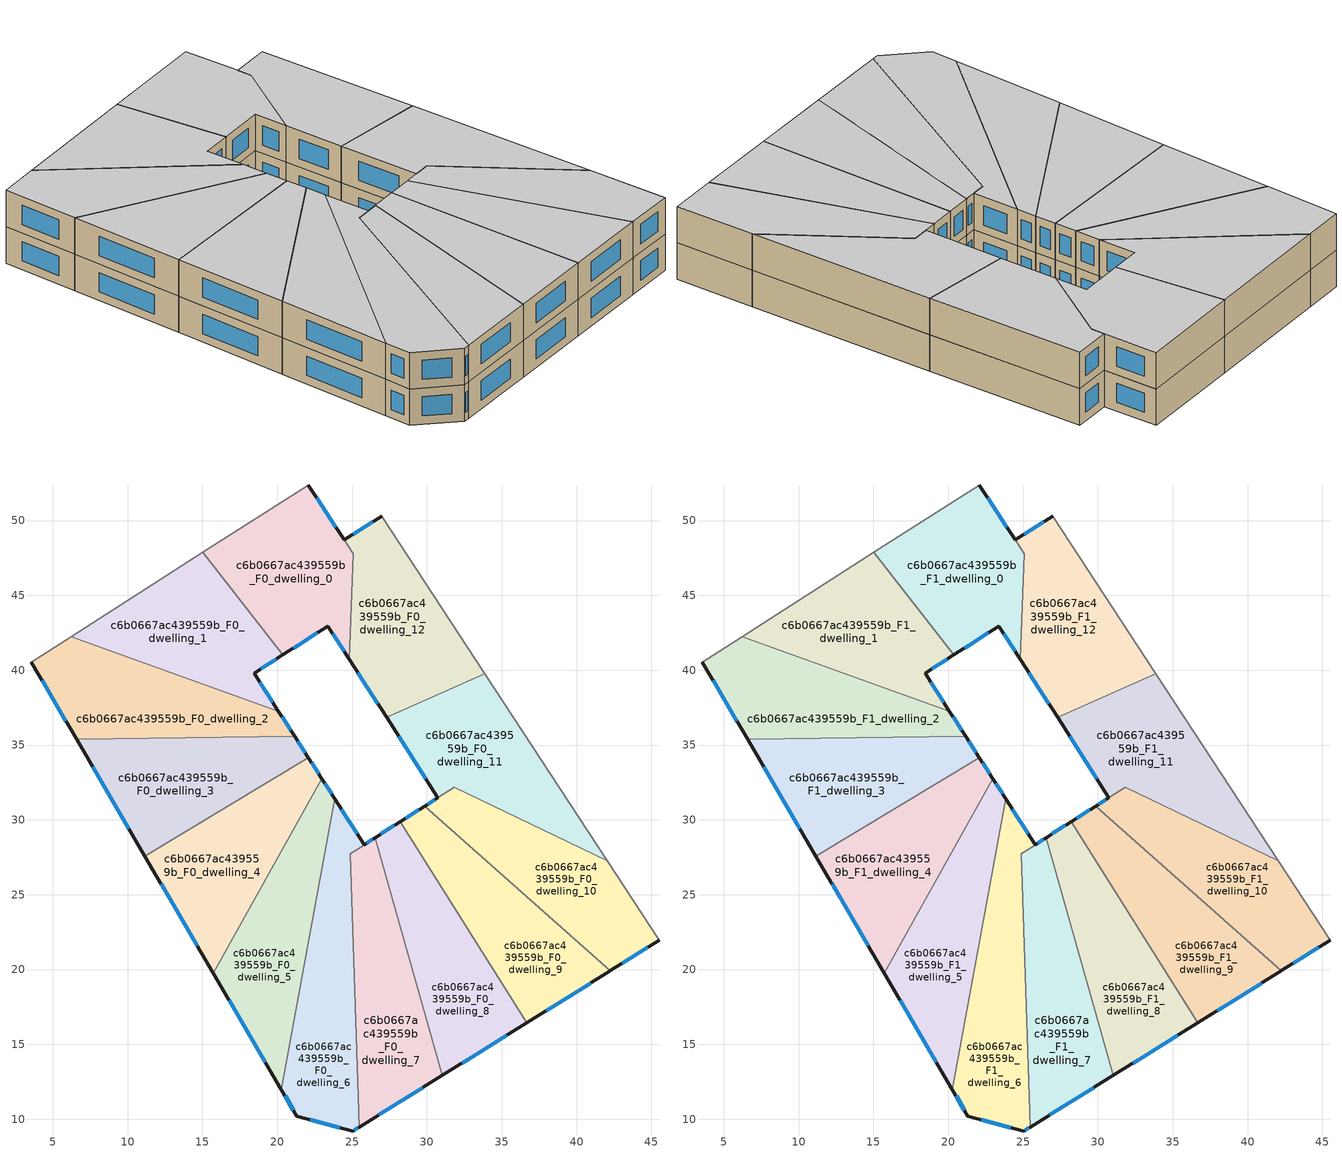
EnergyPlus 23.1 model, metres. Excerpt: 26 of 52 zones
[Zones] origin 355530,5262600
c6b0667ac439559b_F0_dwelling_0
 floor ground (EU_floor_Construction): 22.07,52.38 24.47,48.71 25.08,47.77 24.8,40.74 23.38,42.95 20.38,41.03 15.03,47.87 z0
 wall outside (EU_wall_Construction): 20.38,41.03 23.38,42.95 24.8,40.74 / 24.47,48.71 22.07,52.38 z0:3
 wall adiabatic (EU_wall_Construction): 22.07,52.38 15.03,47.87 z0:3
 wall to c6b0667ac439559b_F0_dwelling_1 (EU_wall_Construction): 15.03,47.87 20.38,41.03 z0:3
 wall to c6b0667ac439559b_F0_dwelling_12 (EU_wall_Construction): 25.08,47.78 24.47,48.7 / 24.8,40.74 25.08,47.77 z0:3
 window (EU_Window_Construction): 21.09,41.48 22.68,42.5 / 23.91,49.57 22.64,51.51 / 23.72,42.43 24.47,41.26 z0.7:2.3
c6b0667ac439559b_F0_dwelling_1
 floor ground (EU_floor_Construction): 15.03,47.87 20.38,41.03 18.45,39.8 20.08,37.27 6.24,42.25 z0
 wall outside (EU_wall_Construction): 20.08,37.27 18.45,39.8 20.38,41.03 z0:3
 wall adiabatic (EU_wall_Construction): 15.03,47.87 6.24,42.25 z0:3
 wall to c6b0667ac439559b_F0_dwelling_2 (EU_wall_Construction): 6.24,42.25 20.07,37.27 z0:3
 window (EU_Window_Construction): 18.91,40.09 19.93,40.74 / 19.69,37.87 18.83,39.21 z0.7:2.3
c6b0667ac439559b_F0_dwelling_10
 floor ground (EU_floor_Construction): 42.04,27.26 45.51,21.95 42.28,19.94 42.24,19.92 29.84,30.92 30.73,31.49 31.81,32.17 z0
 wall outside (EU_wall_Construction): 42.24,19.92 42.28,19.94 45.51,21.95 / 30.73,31.49 29.84,30.92 z0:3
 wall adiabatic (EU_wall_Construction): 45.51,21.95 42.04,27.26 z0:3
 wall to c6b0667ac439559b_F0_dwelling_9 (EU_wall_Construction): 29.84,30.92 42.24,19.92 z0:3
 wall to c6b0667ac439559b_F0_dwelling_11 (EU_wall_Construction): 31.81,32.17 30.73,31.49 / 42.04,27.26 31.82,32.17 z0:3
 window (EU_Window_Construction): 43.04,20.41 44.75,21.48 / 30.52,31.35 30.05,31.05 z0.7:2.3
c6b0667ac439559b_F0_dwelling_11
 floor ground (EU_floor_Construction): 33.87,39.75 42.04,27.26 31.81,32.18 30.73,31.49 27.3,36.84 z0
 wall outside (EU_wall_Construction): 27.3,36.84 30.73,31.49 z0:3
 wall adiabatic (EU_wall_Construction): 42.04,27.26 33.87,39.75 z0:3
 wall to c6b0667ac439559b_F0_dwelling_12 (EU_wall_Construction): 33.87,39.75 27.3,36.84 z0:3
 window (EU_Window_Construction): 28.11,35.59 29.93,32.75 z0.7:2.3
c6b0667ac439559b_F0_dwelling_12
 floor ground (EU_floor_Construction): 26.98,50.3 33.87,39.75 27.3,36.84 24.8,40.74 25.08,47.78 24.47,48.7 z0
 wall outside (EU_wall_Construction): 24.8,40.74 27.3,36.84 / 26.98,50.3 24.47,48.7 z0:3
 wall adiabatic (EU_wall_Construction): 33.87,39.75 26.98,50.3 z0:3
 window (EU_Window_Construction): 25.39,39.83 26.71,37.76 / 26.39,49.92 25.06,49.08 z0.7:2.3
c6b0667ac439559b_F0_dwelling_2
 floor ground (EU_floor_Construction): 20.08,37.27 21.15,35.59 6.59,35.38 3.57,40.54 6.24,42.25 z0
 wall outside (EU_wall_Construction): 21.15,35.59 20.08,37.27 / 3.57,40.54 6.59,35.38 z0:3
 wall adiabatic (EU_wall_Construction): 6.24,42.25 3.57,40.54 z0:3
 wall to c6b0667ac439559b_F0_dwelling_3 (EU_wall_Construction): 6.59,35.38 21.15,35.6 z0:3
 window (EU_Window_Construction): 20.9,35.99 20.33,36.88 / 4.28,39.33 5.88,36.6 z0.7:2.3
c6b0667ac439559b_F0_dwelling_3
 floor ground (EU_floor_Construction): 21.15,35.59 22.09,34.14 11.16,27.57 6.59,35.38 z0
 wall outside (EU_wall_Construction): 22.09,34.14 21.15,35.59 / 6.59,35.38 11.16,27.57 z0:3
 wall to c6b0667ac439559b_F0_dwelling_4 (EU_wall_Construction): 11.16,27.57 22.09,34.14 z0:3
 window (EU_Window_Construction): 21.87,34.48 21.37,35.25 / 7.66,33.55 10.09,29.4 z0.7:2.3
c6b0667ac439559b_F0_dwelling_4
 floor ground (EU_floor_Construction): 22.09,34.14 22.98,32.75 15.72,19.76 11.16,27.57 z0
 wall outside (EU_wall_Construction): 22.98,32.75 22.09,34.14 / 11.16,27.57 15.72,19.76 z0:3
 wall to c6b0667ac439559b_F0_dwelling_5 (EU_wall_Construction): 15.72,19.76 22.98,32.75 z0:3
 window (EU_Window_Construction): 22.77,33.08 22.29,33.81 / 12.23,25.73 14.65,21.6 z0.7:2.3
c6b0667ac439559b_F0_dwelling_5
 floor ground (EU_floor_Construction): 22.98,32.75 23.82,31.43 20.28,11.97 15.72,19.76 z0
 wall outside (EU_wall_Construction): 23.82,31.43 22.98,32.75 / 15.72,19.76 20.28,11.97 z0:3
 wall to c6b0667ac439559b_F0_dwelling_6 (EU_wall_Construction): 20.28,11.97 23.82,31.43 z0:3
 window (EU_Window_Construction): 23.62,31.74 23.18,32.44 / 16.79,17.93 19.21,13.8 z0.7:2.3
c6b0667ac439559b_F0_dwelling_6
 floor ground (EU_floor_Construction): 26.53,28.81 26.54,28.79 24.86,27.74 25.48,9.47 25.06,9.21 21.32,10.2 20.28,11.97 23.82,31.43 25.8,28.34 z0
 wall outside (EU_wall_Construction): 26.53,28.81 25.8,28.34 23.82,31.43 / 20.28,11.97 21.32,10.2 25.06,9.21 25.48,9.47 z0:3
 wall to c6b0667ac439559b_F0_dwelling_7 (EU_wall_Construction): 25.48,9.47 24.86,27.74 26.54,28.79 z0:3
 wall to c6b0667ac439559b_F0_dwelling_8 (EU_wall_Construction): 26.53,28.79 26.53,28.81 z0:3
 window (EU_Window_Construction): 25.34,29.07 24.29,30.7 / 26.36,28.7 25.97,28.45 / 25.16,9.27 25.38,9.41 / 22.2,9.96 24.18,9.44 / 20.52,11.56 21.07,10.61 z0.7:2.3
c6b0667ac439559b_F0_dwelling_7
 floor ground (EU_floor_Construction): 26.54,28.79 31.03,12.93 25.48,9.47 24.86,27.74 z0
 wall outside (EU_wall_Construction): 25.48,9.47 31.03,12.93 z0:3
 wall to c6b0667ac439559b_F0_dwelling_8 (EU_wall_Construction): 31.03,12.93 26.54,28.79 z0:3
 window (EU_Window_Construction): 26.78,10.29 29.72,12.12 z0.7:2.3
c6b0667ac439559b_F0_dwelling_8
 floor ground (EU_floor_Construction): 28.21,29.88 36.66,16.44 31.03,12.93 26.53,28.81 z0
 wall outside (EU_wall_Construction): 28.21,29.88 26.53,28.81 / 31.03,12.93 36.66,16.44 z0:3
 wall to c6b0667ac439559b_F0_dwelling_9 (EU_wall_Construction): 36.66,16.44 28.21,29.88 z0:3
 window (EU_Window_Construction): 27.82,29.63 26.93,29.06 / 32.35,13.75 35.34,15.61 z0.7:2.3
c6b0667ac439559b_F0_dwelling_9
 floor ground (EU_floor_Construction): 42.24,19.92 36.66,16.44 28.21,29.88 29.84,30.92 z0
 wall outside (EU_wall_Construction): 36.66,16.44 42.24,19.92 / 29.84,30.92 28.21,29.88 z0:3
 window (EU_Window_Construction): 37.97,17.25 40.93,19.1 / 29.46,30.68 28.6,30.12 z0.7:2.3
c6b0667ac439559b_F1_dwelling_0
 floor to c6b0667ac439559b_F0_dwelling_0 (EU_floor_Construction): 22.07,52.38 24.47,48.71 25.08,47.77 24.8,40.74 23.38,42.95 20.38,41.03 15.03,47.87 z3
 wall outside (EU_wall_Construction): 20.38,41.03 23.38,42.95 24.8,40.74 / 24.47,48.71 22.07,52.38 z3:6
 wall adiabatic (EU_wall_Construction): 22.07,52.38 15.03,47.87 z3:6
 wall to c6b0667ac439559b_F1_dwelling_1 (EU_wall_Construction): 15.03,47.87 20.38,41.03 z3:6
 wall to c6b0667ac439559b_F1_dwelling_12 (EU_wall_Construction): 25.08,47.78 24.47,48.7 / 24.8,40.74 25.08,47.77 z3:6
 window (EU_Window_Construction): 21.09,41.48 22.68,42.5 / 23.91,49.57 22.64,51.51 / 23.72,42.43 24.47,41.26 z3.7:5.3
 ceiling to c6b0667ac439559b_F2_dwelling_0 (EU_floor_Construction): 24.8,40.74 25.08,47.77 24.47,48.71 22.07,52.38 15.03,47.87 20.38,41.03 23.38,42.95 z6
c6b0667ac439559b_F1_dwelling_1
 floor to c6b0667ac439559b_F0_dwelling_1 (EU_floor_Construction): 15.03,47.87 20.38,41.03 18.45,39.8 20.07,37.27 6.24,42.25 z3
 wall outside (EU_wall_Construction): 20.08,37.27 18.45,39.8 20.38,41.03 z3:6
 wall adiabatic (EU_wall_Construction): 15.03,47.87 6.24,42.25 z3:6
 wall to c6b0667ac439559b_F1_dwelling_2 (EU_wall_Construction): 6.24,42.25 20.07,37.27 z3:6
 window (EU_Window_Construction): 18.91,40.09 19.93,40.74 / 19.69,37.87 18.83,39.21 z3.7:5.3
 ceiling to c6b0667ac439559b_F2_dwelling_1 (EU_floor_Construction): 20.07,37.27 18.45,39.8 20.38,41.03 15.03,47.87 6.24,42.25 z6
c6b0667ac439559b_F1_dwelling_10
 floor to c6b0667ac439559b_F0_dwelling_10 (EU_floor_Construction): 42.04,27.26 45.51,21.95 42.28,19.94 42.24,19.92 29.84,30.92 30.73,31.49 31.81,32.17 z3
 wall outside (EU_wall_Construction): 42.24,19.92 42.28,19.94 45.51,21.95 / 30.73,31.49 29.84,30.92 z3:6
 wall adiabatic (EU_wall_Construction): 45.51,21.95 42.04,27.26 z3:6
 wall to c6b0667ac439559b_F1_dwelling_9 (EU_wall_Construction): 29.84,30.92 42.24,19.92 z3:6
 wall to c6b0667ac439559b_F1_dwelling_11 (EU_wall_Construction): 31.81,32.17 30.73,31.49 / 42.04,27.26 31.82,32.17 z3:6
 window (EU_Window_Construction): 43.04,20.41 44.75,21.48 / 30.52,31.35 30.05,31.05 z3.7:5.3
 ceiling to c6b0667ac439559b_F2_dwelling_10 (EU_floor_Construction): 45.51,21.95 42.04,27.26 31.81,32.17 30.73,31.49 29.84,30.92 42.24,19.92 42.28,19.94 z6
c6b0667ac439559b_F1_dwelling_11
 floor to c6b0667ac439559b_F0_dwelling_11 (EU_floor_Construction): 33.87,39.75 42.04,27.26 31.81,32.17 30.73,31.49 27.3,36.84 z3
 wall outside (EU_wall_Construction): 27.3,36.84 30.73,31.49 z3:6
 wall adiabatic (EU_wall_Construction): 42.04,27.26 33.87,39.75 z3:6
 wall to c6b0667ac439559b_F1_dwelling_12 (EU_wall_Construction): 33.87,39.75 27.3,36.84 z3:6
 window (EU_Window_Construction): 28.11,35.59 29.93,32.75 z3.7:5.3
 ceiling to c6b0667ac439559b_F2_dwelling_11 (EU_floor_Construction): 42.04,27.26 33.87,39.75 27.3,36.84 30.73,31.49 31.81,32.17 z6
c6b0667ac439559b_F1_dwelling_12
 floor to c6b0667ac439559b_F0_dwelling_12 (EU_floor_Construction): 26.98,50.3 33.87,39.75 27.3,36.84 24.8,40.74 25.08,47.77 24.47,48.7 z3
 wall outside (EU_wall_Construction): 24.8,40.74 27.3,36.84 / 26.98,50.3 24.47,48.7 z3:6
 wall adiabatic (EU_wall_Construction): 33.87,39.75 26.98,50.3 z3:6
 window (EU_Window_Construction): 25.39,39.83 26.71,37.76 / 26.39,49.92 25.06,49.08 z3.7:5.3
 ceiling to c6b0667ac439559b_F2_dwelling_12 (EU_floor_Construction): 33.87,39.75 26.98,50.3 24.47,48.7 25.08,47.77 24.8,40.74 27.3,36.84 z6
c6b0667ac439559b_F1_dwelling_2
 floor to c6b0667ac439559b_F0_dwelling_2 (EU_floor_Construction): 20.07,37.27 21.15,35.59 6.59,35.38 3.57,40.54 6.24,42.25 z3
 wall outside (EU_wall_Construction): 21.15,35.59 20.08,37.27 / 3.57,40.54 6.59,35.38 z3:6
 wall adiabatic (EU_wall_Construction): 6.24,42.25 3.57,40.54 z3:6
 wall to c6b0667ac439559b_F1_dwelling_3 (EU_wall_Construction): 6.59,35.38 21.15,35.6 z3:6
 window (EU_Window_Construction): 20.9,35.99 20.33,36.88 / 4.28,39.33 5.88,36.6 z3.7:5.3
 ceiling to c6b0667ac439559b_F2_dwelling_2 (EU_floor_Construction): 21.15,35.59 20.07,37.27 6.24,42.25 3.57,40.54 6.59,35.38 z6
c6b0667ac439559b_F1_dwelling_3
 floor to c6b0667ac439559b_F0_dwelling_3 (EU_floor_Construction): 21.15,35.59 22.09,34.14 11.16,27.57 6.59,35.38 z3
 wall outside (EU_wall_Construction): 22.09,34.14 21.15,35.59 / 6.59,35.38 11.16,27.57 z3:6
 wall to c6b0667ac439559b_F1_dwelling_4 (EU_wall_Construction): 11.16,27.57 22.09,34.14 z3:6
 window (EU_Window_Construction): 21.87,34.48 21.37,35.25 / 7.66,33.55 10.09,29.4 z3.7:5.3
 ceiling to c6b0667ac439559b_F2_dwelling_3 (EU_floor_Construction): 22.09,34.14 21.15,35.59 6.59,35.38 11.16,27.57 z6
c6b0667ac439559b_F1_dwelling_4
 floor to c6b0667ac439559b_F0_dwelling_4 (EU_floor_Construction): 22.09,34.14 22.98,32.75 15.72,19.76 11.16,27.57 z3
 wall outside (EU_wall_Construction): 22.98,32.75 22.09,34.14 / 11.16,27.57 15.72,19.76 z3:6
 wall to c6b0667ac439559b_F1_dwelling_5 (EU_wall_Construction): 15.72,19.76 22.98,32.75 z3:6
 window (EU_Window_Construction): 22.77,33.08 22.29,33.81 / 12.23,25.73 14.65,21.6 z3.7:5.3
 ceiling to c6b0667ac439559b_F2_dwelling_4 (EU_floor_Construction): 15.72,19.76 22.98,32.75 22.09,34.14 11.16,27.57 z6
c6b0667ac439559b_F1_dwelling_5
 floor to c6b0667ac439559b_F0_dwelling_5 (EU_floor_Construction): 22.98,32.75 23.82,31.43 20.28,11.97 15.72,19.76 z3
 wall outside (EU_wall_Construction): 23.82,31.43 22.98,32.75 / 15.72,19.76 20.28,11.97 z3:6
 wall to c6b0667ac439559b_F1_dwelling_6 (EU_wall_Construction): 20.28,11.97 23.82,31.43 z3:6
 window (EU_Window_Construction): 23.62,31.74 23.18,32.44 / 16.79,17.93 19.21,13.8 z3.7:5.3
 ceiling to c6b0667ac439559b_F2_dwelling_5 (EU_floor_Construction): 20.28,11.97 23.82,31.43 22.98,32.75 15.72,19.76 z6
c6b0667ac439559b_F1_dwelling_6
 floor to c6b0667ac439559b_F0_dwelling_6 (EU_floor_Construction): 26.53,28.81 26.54,28.79 24.86,27.74 25.48,9.47 25.06,9.21 21.32,10.2 20.28,11.97 23.82,31.43 25.8,28.34 z3
 wall outside (EU_wall_Construction): 26.53,28.81 25.8,28.34 23.82,31.43 / 20.28,11.97 21.32,10.2 25.06,9.21 25.48,9.47 z3:6
 wall to c6b0667ac439559b_F1_dwelling_7 (EU_wall_Construction): 25.48,9.47 24.86,27.74 26.54,28.79 z3:6
 wall to c6b0667ac439559b_F1_dwelling_8 (EU_wall_Construction): 26.53,28.79 26.53,28.81 z3:6
 window (EU_Window_Construction): 25.34,29.07 24.29,30.7 / 26.36,28.7 25.97,28.45 / 25.16,9.27 25.38,9.41 / 22.2,9.96 24.18,9.44 / 20.52,11.56 21.07,10.61 z3.7:5.3
 ceiling to c6b0667ac439559b_F2_dwelling_6 (EU_floor_Construction): 25.48,9.47 24.86,27.74 26.54,28.79 26.53,28.81 25.8,28.34 23.82,31.43 20.28,11.97 21.32,10.2 25.06,9.21 z6
c6b0667ac439559b_F1_dwelling_7
 floor to c6b0667ac439559b_F0_dwelling_7 (EU_floor_Construction): 26.54,28.79 31.03,12.93 25.48,9.47 24.86,27.74 z3
 wall outside (EU_wall_Construction): 25.48,9.47 31.03,12.93 z3:6
 wall to c6b0667ac439559b_F1_dwelling_8 (EU_wall_Construction): 31.03,12.93 26.54,28.79 z3:6
 window (EU_Window_Construction): 26.78,10.29 29.72,12.12 z3.7:5.3
 ceiling to c6b0667ac439559b_F2_dwelling_7 (EU_floor_Construction): 31.03,12.93 26.54,28.79 24.86,27.74 25.48,9.47 z6
c6b0667ac439559b_F1_dwelling_8
 floor to c6b0667ac439559b_F0_dwelling_8 (EU_floor_Construction): 28.21,29.88 36.66,16.44 31.03,12.93 26.53,28.79 26.53,28.81 z3
 wall outside (EU_wall_Construction): 28.21,29.88 26.53,28.81 / 31.03,12.93 36.66,16.44 z3:6
 wall to c6b0667ac439559b_F1_dwelling_9 (EU_wall_Construction): 36.66,16.44 28.21,29.88 z3:6
 window (EU_Window_Construction): 27.82,29.63 26.93,29.06 / 32.35,13.75 35.34,15.61 z3.7:5.3
 ceiling to c6b0667ac439559b_F2_dwelling_8 (EU_floor_Construction): 36.66,16.44 28.21,29.88 26.53,28.81 26.53,28.79 31.03,12.93 z6
c6b0667ac439559b_F1_dwelling_9
 floor to c6b0667ac439559b_F0_dwelling_9 (EU_floor_Construction): 42.24,19.92 36.66,16.44 28.21,29.88 29.84,30.92 z3
 wall outside (EU_wall_Construction): 36.66,16.44 42.24,19.92 / 29.84,30.92 28.21,29.88 z3:6
 window (EU_Window_Construction): 37.97,17.25 40.93,19.1 / 29.46,30.68 28.6,30.12 z3.7:5.3
 ceiling to c6b0667ac439559b_F2_dwelling_9 (EU_floor_Construction): 42.24,19.92 29.84,30.92 28.21,29.88 36.66,16.44 z6
[Building]
EU S2 Campaign: North Axis=0; Terrain=City; Solar Distribution=FullExterior
[Site:Location]
Budapest.Ferenc.Liszt.Intl.AP: Latitude=47.437; Longitude=19.256; Time Zone=1; Elevation=185
[SizingPeriod:WeatherFileDays]
AnnualSizingPeriod: Begin Month=1; Begin Day of Month=1; End Month=12; End Day of Month=31; Day of Week for Start Day=Monday; Use Weather File Daylight Saving Period=No; Use Weather File Rain and Snow Indicators=No
[MATERIAL]
EU_InternalMass_Material: Roughness=MediumRough; Thickness=0.1; Conductivity=1; Density=1800; Specific Heat=900; Thermal Absorptance=0.9; Solar Absorptance=0.7; Visible Absorptance=0.7
[MATERIAL:NOMASS] Roughness=MediumRough; Thermal Absorptance=0.9; Solar Absorptance=0.7; Visible Absorptance=0.7
Name | Thermal Resistance
EU_wall_NoMass | 0.832559
EU_floor_NoMass | 0.872794
[WINDOWMATERIAL:SIMPLEGLAZINGSYSTEM]
EU_Window_SimpleGlazing: UFactor=2.79869; Solar Heat Gain Coefficient=0.75; Visible Transmittance=0.75
[CONSTRUCTION]
EU_wall_Construction: EU_wall_NoMass
EU_floor_Construction: EU_floor_NoMass
EU_Window_Construction: EU_Window_SimpleGlazing
EU_InternalMass_Construction: EU_InternalMass_Material
[ZONE] Type=1; Multiplier=1; Ceiling Height=autocalculate; Floor Area=autocalculate; Part of Total Floor Area=Yes
Name | Volume
c6b0667ac439559b_F0_dwelling_0; c6b0667ac439559b_F1_dwelling_0 | 203.975
c6b0667ac439559b_F0_dwelling_1; c6b0667ac439559b_F1_dwelling_1 | 205.267
c6b0667ac439559b_F0_dwelling_10; c6b0667ac439559b_F1_dwelling_10 | 203.764
c6b0667ac439559b_F0_dwelling_11; c6b0667ac439559b_F1_dwelling_11 | 209.257
c6b0667ac439559b_F0_dwelling_12; c6b0667ac439559b_F1_dwelling_12 | 206.6
c6b0667ac439559b_F0_dwelling_2 | 205.285
c6b0667ac439559b_F1_dwelling_2 | 205.286
c6b0667ac439559b_F0_dwelling_3; c6b0667ac439559b_F1_dwelling_3 | 205.279
c6b0667ac439559b_F0_dwelling_4; c6b0667ac439559b_F1_dwelling_4 | 205.27
c6b0667ac439559b_F0_dwelling_5; c6b0667ac439559b_F1_dwelling_5 | 205.251
c6b0667ac439559b_F0_dwelling_6; c6b0667ac439559b_F1_dwelling_6 | 208.481
c6b0667ac439559b_F0_dwelling_7; c6b0667ac439559b_F1_dwelling_7 | 202.046
c6b0667ac439559b_F0_dwelling_8; c6b0667ac439559b_F1_dwelling_8 | 205.288
c6b0667ac439559b_F0_dwelling_9; c6b0667ac439559b_F1_dwelling_9 | 202.768
[INTERNALMASS] Construction=EU_InternalMass_Construction
Name | Zone or ZoneList | Surface Area
c6b0667ac439559b_F0_dwelling_0_EU_InternalMass | c6b0667ac439559b_F0_dwelling_0 | 67.9944
c6b0667ac439559b_F0_dwelling_1_EU_InternalMass | c6b0667ac439559b_F0_dwelling_1 | 68.4224
c6b0667ac439559b_F0_dwelling_2_EU_InternalMass | c6b0667ac439559b_F0_dwelling_2 | 68.4285
c6b0667ac439559b_F0_dwelling_3_EU_InternalMass | c6b0667ac439559b_F0_dwelling_3 | 68.4263
c6b0667ac439559b_F0_dwelling_4_EU_InternalMass | c6b0667ac439559b_F0_dwelling_4 | 68.4234
c6b0667ac439559b_F0_dwelling_5_EU_InternalMass | c6b0667ac439559b_F0_dwelling_5 | 68.4172
c6b0667ac439559b_F0_dwelling_6_EU_InternalMass | c6b0667ac439559b_F0_dwelling_6 | 69.4964
c6b0667ac439559b_F0_dwelling_7_EU_InternalMass | c6b0667ac439559b_F0_dwelling_7 | 67.348
c6b0667ac439559b_F0_dwelling_8_EU_InternalMass | c6b0667ac439559b_F0_dwelling_8 | 68.4293
c6b0667ac439559b_F0_dwelling_9_EU_InternalMass | c6b0667ac439559b_F0_dwelling_9 | 67.5914
c6b0667ac439559b_F0_dwelling_10_EU_InternalMass | c6b0667ac439559b_F0_dwelling_10 | 67.9271
c6b0667ac439559b_F0_dwelling_11_EU_InternalMass | c6b0667ac439559b_F0_dwelling_11 | 69.7523
c6b0667ac439559b_F0_dwelling_12_EU_InternalMass | c6b0667ac439559b_F0_dwelling_12 | 68.8659
c6b0667ac439559b_F1_dwelling_0_EU_InternalMass | c6b0667ac439559b_F1_dwelling_0 | 67.9944
c6b0667ac439559b_F1_dwelling_1_EU_InternalMass | c6b0667ac439559b_F1_dwelling_1 | 68.4224
c6b0667ac439559b_F1_dwelling_2_EU_InternalMass | c6b0667ac439559b_F1_dwelling_2 | 68.4285
c6b0667ac439559b_F1_dwelling_3_EU_InternalMass | c6b0667ac439559b_F1_dwelling_3 | 68.4263
c6b0667ac439559b_F1_dwelling_4_EU_InternalMass | c6b0667ac439559b_F1_dwelling_4 | 68.4234
c6b0667ac439559b_F1_dwelling_5_EU_InternalMass | c6b0667ac439559b_F1_dwelling_5 | 68.4172
c6b0667ac439559b_F1_dwelling_6_EU_InternalMass | c6b0667ac439559b_F1_dwelling_6 | 69.4964
c6b0667ac439559b_F1_dwelling_7_EU_InternalMass | c6b0667ac439559b_F1_dwelling_7 | 67.348
c6b0667ac439559b_F1_dwelling_8_EU_InternalMass | c6b0667ac439559b_F1_dwelling_8 | 68.4293
c6b0667ac439559b_F1_dwelling_9_EU_InternalMass | c6b0667ac439559b_F1_dwelling_9 | 67.5914
c6b0667ac439559b_F1_dwelling_10_EU_InternalMass | c6b0667ac439559b_F1_dwelling_10 | 67.9271
c6b0667ac439559b_F1_dwelling_11_EU_InternalMass | c6b0667ac439559b_F1_dwelling_11 | 69.7523
c6b0667ac439559b_F1_dwelling_12_EU_InternalMass | c6b0667ac439559b_F1_dwelling_12 | 68.8659
[OTHEREQUIPMENT] Fuel Type=Electricity; Design Level Calculation Method=Watts/Area; Power per Zone Floor Area=1; Fraction Latent=0; Fraction Radiant=0; Fraction Lost=0; Carbon Dioxide Generation Rate=0; EndUse Subcategory=EU_Step8_InternalGains
Name | Zone or ZoneList or Space or SpaceList | Schedule
EU_Step8_InternalGain_c6b0667ac439559b_F0_dwelling_0_f000 | c6b0667ac439559b_F0_dwelling_0 | EU_Step8_GainSchedule_c6b0667ac439559b_F0_dwelling_0_f000
EU_Step8_InternalGain_c6b0667ac439559b_F0_dwelling_1_f000 | c6b0667ac439559b_F0_dwelling_1 | EU_Step8_GainSchedule_c6b0667ac439559b_F0_dwelling_1_f000
EU_Step8_InternalGain_c6b0667ac439559b_F0_dwelling_2_f000 | c6b0667ac439559b_F0_dwelling_2 | EU_Step8_GainSchedule_c6b0667ac439559b_F0_dwelling_2_f000
EU_Step8_InternalGain_c6b0667ac439559b_F0_dwelling_3_f000 | c6b0667ac439559b_F0_dwelling_3 | EU_Step8_GainSchedule_c6b0667ac439559b_F0_dwelling_3_f000
EU_Step8_InternalGain_c6b0667ac439559b_F0_dwelling_4_f000 | c6b0667ac439559b_F0_dwelling_4 | EU_Step8_GainSchedule_c6b0667ac439559b_F0_dwelling_4_f000
EU_Step8_InternalGain_c6b0667ac439559b_F0_dwelling_5_f000 | c6b0667ac439559b_F0_dwelling_5 | EU_Step8_GainSchedule_c6b0667ac439559b_F0_dwelling_5_f000
EU_Step8_InternalGain_c6b0667ac439559b_F0_dwelling_6_f000 | c6b0667ac439559b_F0_dwelling_6 | EU_Step8_GainSchedule_c6b0667ac439559b_F0_dwelling_6_f000
EU_Step8_InternalGain_c6b0667ac439559b_F0_dwelling_7_f000 | c6b0667ac439559b_F0_dwelling_7 | EU_Step8_GainSchedule_c6b0667ac439559b_F0_dwelling_7_f000
EU_Step8_InternalGain_c6b0667ac439559b_F0_dwelling_8_f000 | c6b0667ac439559b_F0_dwelling_8 | EU_Step8_GainSchedule_c6b0667ac439559b_F0_dwelling_8_f000
EU_Step8_InternalGain_c6b0667ac439559b_F0_dwelling_9_f000 | c6b0667ac439559b_F0_dwelling_9 | EU_Step8_GainSchedule_c6b0667ac439559b_F0_dwelling_9_f000
EU_Step8_InternalGain_c6b0667ac439559b_F0_dwelling_10_f000 | c6b0667ac439559b_F0_dwelling_10 | EU_Step8_GainSchedule_c6b0667ac439559b_F0_dwelling_10_f000
EU_Step8_InternalGain_c6b0667ac439559b_F0_dwelling_11_f000 | c6b0667ac439559b_F0_dwelling_11 | EU_Step8_GainSchedule_c6b0667ac439559b_F0_dwelling_11_f000
EU_Step8_InternalGain_c6b0667ac439559b_F0_dwelling_12_f000 | c6b0667ac439559b_F0_dwelling_12 | EU_Step8_GainSchedule_c6b0667ac439559b_F0_dwelling_12_f000
EU_Step8_InternalGain_c6b0667ac439559b_F1_dwelling_0_f000 | c6b0667ac439559b_F1_dwelling_0 | EU_Step8_GainSchedule_c6b0667ac439559b_F1_dwelling_0_f000
EU_Step8_InternalGain_c6b0667ac439559b_F1_dwelling_1_f000 | c6b0667ac439559b_F1_dwelling_1 | EU_Step8_GainSchedule_c6b0667ac439559b_F1_dwelling_1_f000
EU_Step8_InternalGain_c6b0667ac439559b_F1_dwelling_2_f000 | c6b0667ac439559b_F1_dwelling_2 | EU_Step8_GainSchedule_c6b0667ac439559b_F1_dwelling_2_f000
EU_Step8_InternalGain_c6b0667ac439559b_F1_dwelling_3_f000 | c6b0667ac439559b_F1_dwelling_3 | EU_Step8_GainSchedule_c6b0667ac439559b_F1_dwelling_3_f000
EU_Step8_InternalGain_c6b0667ac439559b_F1_dwelling_4_f000 | c6b0667ac439559b_F1_dwelling_4 | EU_Step8_GainSchedule_c6b0667ac439559b_F1_dwelling_4_f000
EU_Step8_InternalGain_c6b0667ac439559b_F1_dwelling_5_f000 | c6b0667ac439559b_F1_dwelling_5 | EU_Step8_GainSchedule_c6b0667ac439559b_F1_dwelling_5_f000
EU_Step8_InternalGain_c6b0667ac439559b_F1_dwelling_6_f000 | c6b0667ac439559b_F1_dwelling_6 | EU_Step8_GainSchedule_c6b0667ac439559b_F1_dwelling_6_f000
EU_Step8_InternalGain_c6b0667ac439559b_F1_dwelling_7_f000 | c6b0667ac439559b_F1_dwelling_7 | EU_Step8_GainSchedule_c6b0667ac439559b_F1_dwelling_7_f000
EU_Step8_InternalGain_c6b0667ac439559b_F1_dwelling_8_f000 | c6b0667ac439559b_F1_dwelling_8 | EU_Step8_GainSchedule_c6b0667ac439559b_F1_dwelling_8_f000
EU_Step8_InternalGain_c6b0667ac439559b_F1_dwelling_9_f000 | c6b0667ac439559b_F1_dwelling_9 | EU_Step8_GainSchedule_c6b0667ac439559b_F1_dwelling_9_f000
EU_Step8_InternalGain_c6b0667ac439559b_F1_dwelling_10_f000 | c6b0667ac439559b_F1_dwelling_10 | EU_Step8_GainSchedule_c6b0667ac439559b_F1_dwelling_10_f000
EU_Step8_InternalGain_c6b0667ac439559b_F1_dwelling_11_f000 | c6b0667ac439559b_F1_dwelling_11 | EU_Step8_GainSchedule_c6b0667ac439559b_F1_dwelling_11_f000
EU_Step8_InternalGain_c6b0667ac439559b_F1_dwelling_12_f000 | c6b0667ac439559b_F1_dwelling_12 | EU_Step8_GainSchedule_c6b0667ac439559b_F1_dwelling_12_f000
[ZONEVENTILATION:DESIGNFLOWRATE] Schedule=EU_AlwaysOn; Design Flow Rate Calculation Method=AirChanges/Hour; Air Changes per Hour=0.475469; Ventilation Type=Natural; Fan Pressure Rise=0; Fan Total Efficiency=1; Constant Term Coefficient=1; Temperature Term Coefficient=0; Velocity Term Coefficient=0; Velocity Squared Term Coefficient=0; Minimum Indoor Temperature=-100; Maximum Indoor Temperature=100; Delta Temperature=-100; Minimum Outdoor Temperature=-100; Maximum Outdoor Temperature=100; Maximum Wind Speed=40
Name | Zone or ZoneList or Space or SpaceList
EU_ConstantAir_c6b0667ac439559b_F0_dwelling_0 | c6b0667ac439559b_F0_dwelling_0
EU_ConstantAir_c6b0667ac439559b_F0_dwelling_1 | c6b0667ac439559b_F0_dwelling_1
EU_ConstantAir_c6b0667ac439559b_F0_dwelling_2 | c6b0667ac439559b_F0_dwelling_2
EU_ConstantAir_c6b0667ac439559b_F0_dwelling_3 | c6b0667ac439559b_F0_dwelling_3
EU_ConstantAir_c6b0667ac439559b_F0_dwelling_4 | c6b0667ac439559b_F0_dwelling_4
EU_ConstantAir_c6b0667ac439559b_F0_dwelling_5 | c6b0667ac439559b_F0_dwelling_5
EU_ConstantAir_c6b0667ac439559b_F0_dwelling_6 | c6b0667ac439559b_F0_dwelling_6
EU_ConstantAir_c6b0667ac439559b_F0_dwelling_7 | c6b0667ac439559b_F0_dwelling_7
EU_ConstantAir_c6b0667ac439559b_F0_dwelling_8 | c6b0667ac439559b_F0_dwelling_8
EU_ConstantAir_c6b0667ac439559b_F0_dwelling_9 | c6b0667ac439559b_F0_dwelling_9
EU_ConstantAir_c6b0667ac439559b_F0_dwelling_10 | c6b0667ac439559b_F0_dwelling_10
EU_ConstantAir_c6b0667ac439559b_F0_dwelling_11 | c6b0667ac439559b_F0_dwelling_11
EU_ConstantAir_c6b0667ac439559b_F0_dwelling_12 | c6b0667ac439559b_F0_dwelling_12
EU_ConstantAir_c6b0667ac439559b_F1_dwelling_0 | c6b0667ac439559b_F1_dwelling_0
EU_ConstantAir_c6b0667ac439559b_F1_dwelling_1 | c6b0667ac439559b_F1_dwelling_1
EU_ConstantAir_c6b0667ac439559b_F1_dwelling_2 | c6b0667ac439559b_F1_dwelling_2
EU_ConstantAir_c6b0667ac439559b_F1_dwelling_3 | c6b0667ac439559b_F1_dwelling_3
EU_ConstantAir_c6b0667ac439559b_F1_dwelling_4 | c6b0667ac439559b_F1_dwelling_4
EU_ConstantAir_c6b0667ac439559b_F1_dwelling_5 | c6b0667ac439559b_F1_dwelling_5
EU_ConstantAir_c6b0667ac439559b_F1_dwelling_6 | c6b0667ac439559b_F1_dwelling_6
EU_ConstantAir_c6b0667ac439559b_F1_dwelling_7 | c6b0667ac439559b_F1_dwelling_7
EU_ConstantAir_c6b0667ac439559b_F1_dwelling_8 | c6b0667ac439559b_F1_dwelling_8
EU_ConstantAir_c6b0667ac439559b_F1_dwelling_9 | c6b0667ac439559b_F1_dwelling_9
EU_ConstantAir_c6b0667ac439559b_F1_dwelling_10 | c6b0667ac439559b_F1_dwelling_10
EU_ConstantAir_c6b0667ac439559b_F1_dwelling_11 | c6b0667ac439559b_F1_dwelling_11
EU_ConstantAir_c6b0667ac439559b_F1_dwelling_12 | c6b0667ac439559b_F1_dwelling_12
[HVACTEMPLATE:THERMOSTAT] Constant Heating Setpoint=20; Constant Cooling Setpoint=50
EU_HeatOnly_c6b0667ac439559b_F0_dwelling_0; EU_HeatOnly_c6b0667ac439559b_F0_dwelling_1; EU_HeatOnly_c6b0667ac439559b_F0_dwelling_2; EU_HeatOnly_c6b0667ac439559b_F0_dwelling_3; EU_HeatOnly_c6b0667ac439559b_F0_dwelling_4; EU_HeatOnly_c6b0667ac439559b_F0_dwelling_5; EU_HeatOnly_c6b0667ac439559b_F0_dwelling_6; EU_HeatOnly_c6b0667ac439559b_F0_dwelling_7; EU_HeatOnly_c6b0667ac439559b_F0_dwelling_8; EU_HeatOnly_c6b0667ac439559b_F0_dwelling_9; EU_HeatOnly_c6b0667ac439559b_F0_dwelling_10; EU_HeatOnly_c6b0667ac439559b_F0_dwelling_11; EU_HeatOnly_c6b0667ac439559b_F0_dwelling_12; EU_HeatOnly_c6b0667ac439559b_F1_dwelling_0; EU_HeatOnly_c6b0667ac439559b_F1_dwelling_1; EU_HeatOnly_c6b0667ac439559b_F1_dwelling_2; EU_HeatOnly_c6b0667ac439559b_F1_dwelling_3; EU_HeatOnly_c6b0667ac439559b_F1_dwelling_4; EU_HeatOnly_c6b0667ac439559b_F1_dwelling_5; EU_HeatOnly_c6b0667ac439559b_F1_dwelling_6; EU_HeatOnly_c6b0667ac439559b_F1_dwelling_7; EU_HeatOnly_c6b0667ac439559b_F1_dwelling_8; EU_HeatOnly_c6b0667ac439559b_F1_dwelling_9; EU_HeatOnly_c6b0667ac439559b_F1_dwelling_10; EU_HeatOnly_c6b0667ac439559b_F1_dwelling_11; EU_HeatOnly_c6b0667ac439559b_F1_dwelling_12; EU_HeatOnly_c6b0667ac439559b_F2_dwelling_0; EU_HeatOnly_c6b0667ac439559b_F2_dwelling_1; EU_HeatOnly_c6b0667ac439559b_F2_dwelling_2; EU_HeatOnly_c6b0667ac439559b_F2_dwelling_3; EU_HeatOnly_c6b0667ac439559b_F2_dwelling_4; EU_HeatOnly_c6b0667ac439559b_F2_dwelling_5; EU_HeatOnly_c6b0667ac439559b_F2_dwelling_6; EU_HeatOnly_c6b0667ac439559b_F2_dwelling_7; EU_HeatOnly_c6b0667ac439559b_F2_dwelling_8; EU_HeatOnly_c6b0667ac439559b_F2_dwelling_9; EU_HeatOnly_c6b0667ac439559b_F2_dwelling_10; EU_HeatOnly_c6b0667ac439559b_F2_dwelling_11; EU_HeatOnly_c6b0667ac439559b_F2_dwelling_12; EU_HeatOnly_c6b0667ac439559b_F3_dwelling_0; EU_HeatOnly_c6b0667ac439559b_F3_dwelling_1; EU_HeatOnly_c6b0667ac439559b_F3_dwelling_2; EU_HeatOnly_c6b0667ac439559b_F3_dwelling_3; EU_HeatOnly_c6b0667ac439559b_F3_dwelling_4; EU_HeatOnly_c6b0667ac439559b_F3_dwelling_5; EU_HeatOnly_c6b0667ac439559b_F3_dwelling_6; EU_HeatOnly_c6b0667ac439559b_F3_dwelling_7; EU_HeatOnly_c6b0667ac439559b_F3_dwelling_8; EU_HeatOnly_c6b0667ac439559b_F3_dwelling_9; EU_HeatOnly_c6b0667ac439559b_F3_dwelling_10; EU_HeatOnly_c6b0667ac439559b_F3_dwelling_11; EU_HeatOnly_c6b0667ac439559b_F3_dwelling_12
[HVACTEMPLATE:ZONE:IDEALLOADSAIRSYSTEM] System Availability Schedule=EU_AlwaysOn; Maximum Heating Supply Air Temperature=50; Minimum Cooling Supply Air Temperature=13; Maximum Heating Supply Air Humidity Ratio=0.0156; Minimum Cooling Supply Air Humidity Ratio=0.0077; Heating Limit=NoLimit; Cooling Limit=NoLimit; Heating Availability Schedule=EU_AlwaysOn; Cooling Availability Schedule=EU_CoolingOff; Dehumidification Control Type=ConstantSensibleHeatRatio; Cooling Sensible Heat Ratio=0.7; Dehumidification Setpoint=60; Humidification Control Type=None; Humidification Setpoint=30; Outdoor Air Method=None; Outdoor Air Flow Rate per Person=0.00944; Outdoor Air Flow Rate per Zone Floor Area=0; Outdoor Air Flow Rate per Zone=0; Demand Controlled Ventilation Type=None; Outdoor Air Economizer Type=NoEconomizer; Heat Recovery Type=None; Sensible Heat Recovery Effectiveness=0.7; Latent Heat Recovery Effectiveness=0.65
Name | Template Thermostat
c6b0667ac439559b_F0_dwelling_0 | EU_HeatOnly_c6b0667ac439559b_F0_dwelling_0
c6b0667ac439559b_F0_dwelling_1 | EU_HeatOnly_c6b0667ac439559b_F0_dwelling_1
c6b0667ac439559b_F0_dwelling_2 | EU_HeatOnly_c6b0667ac439559b_F0_dwelling_2
c6b0667ac439559b_F0_dwelling_3 | EU_HeatOnly_c6b0667ac439559b_F0_dwelling_3
c6b0667ac439559b_F0_dwelling_4 | EU_HeatOnly_c6b0667ac439559b_F0_dwelling_4
c6b0667ac439559b_F0_dwelling_5 | EU_HeatOnly_c6b0667ac439559b_F0_dwelling_5
c6b0667ac439559b_F0_dwelling_6 | EU_HeatOnly_c6b0667ac439559b_F0_dwelling_6
c6b0667ac439559b_F0_dwelling_7 | EU_HeatOnly_c6b0667ac439559b_F0_dwelling_7
c6b0667ac439559b_F0_dwelling_8 | EU_HeatOnly_c6b0667ac439559b_F0_dwelling_8
c6b0667ac439559b_F0_dwelling_9 | EU_HeatOnly_c6b0667ac439559b_F0_dwelling_9
c6b0667ac439559b_F0_dwelling_10 | EU_HeatOnly_c6b0667ac439559b_F0_dwelling_10
c6b0667ac439559b_F0_dwelling_11 | EU_HeatOnly_c6b0667ac439559b_F0_dwelling_11
c6b0667ac439559b_F0_dwelling_12 | EU_HeatOnly_c6b0667ac439559b_F0_dwelling_12
c6b0667ac439559b_F1_dwelling_0 | EU_HeatOnly_c6b0667ac439559b_F1_dwelling_0
c6b0667ac439559b_F1_dwelling_1 | EU_HeatOnly_c6b0667ac439559b_F1_dwelling_1
c6b0667ac439559b_F1_dwelling_2 | EU_HeatOnly_c6b0667ac439559b_F1_dwelling_2
c6b0667ac439559b_F1_dwelling_3 | EU_HeatOnly_c6b0667ac439559b_F1_dwelling_3
c6b0667ac439559b_F1_dwelling_4 | EU_HeatOnly_c6b0667ac439559b_F1_dwelling_4
c6b0667ac439559b_F1_dwelling_5 | EU_HeatOnly_c6b0667ac439559b_F1_dwelling_5
c6b0667ac439559b_F1_dwelling_6 | EU_HeatOnly_c6b0667ac439559b_F1_dwelling_6
c6b0667ac439559b_F1_dwelling_7 | EU_HeatOnly_c6b0667ac439559b_F1_dwelling_7
c6b0667ac439559b_F1_dwelling_8 | EU_HeatOnly_c6b0667ac439559b_F1_dwelling_8
c6b0667ac439559b_F1_dwelling_9 | EU_HeatOnly_c6b0667ac439559b_F1_dwelling_9
c6b0667ac439559b_F1_dwelling_10 | EU_HeatOnly_c6b0667ac439559b_F1_dwelling_10
c6b0667ac439559b_F1_dwelling_11 | EU_HeatOnly_c6b0667ac439559b_F1_dwelling_11
c6b0667ac439559b_F1_dwelling_12 | EU_HeatOnly_c6b0667ac439559b_F1_dwelling_12
[SIZING:ZONE] Zone Cooling Design Supply Air Temperature Input Method=SupplyAirTemperature; Zone Cooling Design Supply Air Temperature=13; Zone Heating Design Supply Air Temperature Input Method=SupplyAirTemperature; Zone Heating Design Supply Air Temperature=50; Zone Cooling Design Supply Air Humidity Ratio=0.008; Zone Heating Design Supply Air Humidity Ratio=0.008; Cooling Design Air Flow Method=DesignDay; Cooling Design Air Flow Rate=0; Cooling Minimum Air Flow per Zone Floor Area=0.000762; Cooling Minimum Air Flow=0; Cooling Minimum Air Flow Fraction=0.2; Heating Design Air Flow Method=DesignDay; Heating Design Air Flow Rate=0; Heating Maximum Air Flow per Zone Floor Area=0.002032; Heating Maximum Air Flow=0.141576; Heating Maximum Air Flow Fraction=0.3; Account for Dedicated Outdoor Air System=No; Dedicated Outdoor Air System Control Strategy=NeutralSupplyAir; Dedicated Outdoor Air Low Setpoint Temperature for Design=autosize; Dedicated Outdoor Air High Setpoint Temperature for Design=autosize; Zone Load Sizing Method=Sensible Load Only No Latent Load; Zone Latent Cooling Design Supply Air Humidity Ratio Input Method=HumidityRatioDifference; Zone Cooling Design Supply Air Humidity Ratio Difference=0.005; Zone Latent Heating Design Supply Air Humidity Ratio Input Method=HumidityRatioDifference; Zone Humidification Design Supply Air Humidity Ratio Difference=0.005
c6b0667ac439559b_F0_dwelling_0; c6b0667ac439559b_F0_dwelling_1; c6b0667ac439559b_F0_dwelling_2; c6b0667ac439559b_F0_dwelling_3; c6b0667ac439559b_F0_dwelling_4; c6b0667ac439559b_F0_dwelling_5; c6b0667ac439559b_F0_dwelling_6; c6b0667ac439559b_F0_dwelling_7; c6b0667ac439559b_F0_dwelling_8; c6b0667ac439559b_F0_dwelling_9; c6b0667ac439559b_F0_dwelling_10; c6b0667ac439559b_F0_dwelling_11; c6b0667ac439559b_F0_dwelling_12; c6b0667ac439559b_F1_dwelling_0; c6b0667ac439559b_F1_dwelling_1; c6b0667ac439559b_F1_dwelling_2; c6b0667ac439559b_F1_dwelling_3; c6b0667ac439559b_F1_dwelling_4; c6b0667ac439559b_F1_dwelling_5; c6b0667ac439559b_F1_dwelling_6; c6b0667ac439559b_F1_dwelling_7; c6b0667ac439559b_F1_dwelling_8; c6b0667ac439559b_F1_dwelling_9; c6b0667ac439559b_F1_dwelling_10; c6b0667ac439559b_F1_dwelling_11; c6b0667ac439559b_F1_dwelling_12
[SCHEDULE:CONSTANT]
Name | Hourly Value
EU_AlwaysOn | 1
EU_CoolingOff | 0
[SCHEDULE:FILE] Column Number=1; Rows to Skip at Top=0; Number of Hours of Data=8760; Column Separator=Comma; Interpolate to Timestep=No; Minutes per Item=60; Adjust Schedule for Daylight Savings=Yes
Name | File
EU_Step8_GainSchedule_c6b0667ac439559b_F0_dwelling_0_f000 | ../../schedules/c6b0667ac439559b/c6b0667ac439559b_F0_dwelling_0_f000_gain.csv
EU_Step8_GainSchedule_c6b0667ac439559b_F0_dwelling_1_f000 | ../../schedules/c6b0667ac439559b/c6b0667ac439559b_F0_dwelling_1_f000_gain.csv
EU_Step8_GainSchedule_c6b0667ac439559b_F0_dwelling_2_f000 | ../../schedules/c6b0667ac439559b/c6b0667ac439559b_F0_dwelling_2_f000_gain.csv
EU_Step8_GainSchedule_c6b0667ac439559b_F0_dwelling_3_f000 | ../../schedules/c6b0667ac439559b/c6b0667ac439559b_F0_dwelling_3_f000_gain.csv
EU_Step8_GainSchedule_c6b0667ac439559b_F0_dwelling_4_f000 | ../../schedules/c6b0667ac439559b/c6b0667ac439559b_F0_dwelling_4_f000_gain.csv
EU_Step8_GainSchedule_c6b0667ac439559b_F0_dwelling_5_f000 | ../../schedules/c6b0667ac439559b/c6b0667ac439559b_F0_dwelling_5_f000_gain.csv
EU_Step8_GainSchedule_c6b0667ac439559b_F0_dwelling_6_f000 | ../../schedules/c6b0667ac439559b/c6b0667ac439559b_F0_dwelling_6_f000_gain.csv
EU_Step8_GainSchedule_c6b0667ac439559b_F0_dwelling_7_f000 | ../../schedules/c6b0667ac439559b/c6b0667ac439559b_F0_dwelling_7_f000_gain.csv
EU_Step8_GainSchedule_c6b0667ac439559b_F0_dwelling_8_f000 | ../../schedules/c6b0667ac439559b/c6b0667ac439559b_F0_dwelling_8_f000_gain.csv
EU_Step8_GainSchedule_c6b0667ac439559b_F0_dwelling_9_f000 | ../../schedules/c6b0667ac439559b/c6b0667ac439559b_F0_dwelling_9_f000_gain.csv
EU_Step8_GainSchedule_c6b0667ac439559b_F0_dwelling_10_f000 | ../../schedules/c6b0667ac439559b/c6b0667ac439559b_F0_dwelling_10_f000_gain.csv
EU_Step8_GainSchedule_c6b0667ac439559b_F0_dwelling_11_f000 | ../../schedules/c6b0667ac439559b/c6b0667ac439559b_F0_dwelling_11_f000_gain.csv
EU_Step8_GainSchedule_c6b0667ac439559b_F0_dwelling_12_f000 | ../../schedules/c6b0667ac439559b/c6b0667ac439559b_F0_dwelling_12_f000_gain.csv
EU_Step8_GainSchedule_c6b0667ac439559b_F1_dwelling_0_f000 | ../../schedules/c6b0667ac439559b/c6b0667ac439559b_F1_dwelling_0_f000_gain.csv
EU_Step8_GainSchedule_c6b0667ac439559b_F1_dwelling_1_f000 | ../../schedules/c6b0667ac439559b/c6b0667ac439559b_F1_dwelling_1_f000_gain.csv
EU_Step8_GainSchedule_c6b0667ac439559b_F1_dwelling_2_f000 | ../../schedules/c6b0667ac439559b/c6b0667ac439559b_F1_dwelling_2_f000_gain.csv
EU_Step8_GainSchedule_c6b0667ac439559b_F1_dwelling_3_f000 | ../../schedules/c6b0667ac439559b/c6b0667ac439559b_F1_dwelling_3_f000_gain.csv
EU_Step8_GainSchedule_c6b0667ac439559b_F1_dwelling_4_f000 | ../../schedules/c6b0667ac439559b/c6b0667ac439559b_F1_dwelling_4_f000_gain.csv
EU_Step8_GainSchedule_c6b0667ac439559b_F1_dwelling_5_f000 | ../../schedules/c6b0667ac439559b/c6b0667ac439559b_F1_dwelling_5_f000_gain.csv
EU_Step8_GainSchedule_c6b0667ac439559b_F1_dwelling_6_f000 | ../../schedules/c6b0667ac439559b/c6b0667ac439559b_F1_dwelling_6_f000_gain.csv
EU_Step8_GainSchedule_c6b0667ac439559b_F1_dwelling_7_f000 | ../../schedules/c6b0667ac439559b/c6b0667ac439559b_F1_dwelling_7_f000_gain.csv
EU_Step8_GainSchedule_c6b0667ac439559b_F1_dwelling_8_f000 | ../../schedules/c6b0667ac439559b/c6b0667ac439559b_F1_dwelling_8_f000_gain.csv
EU_Step8_GainSchedule_c6b0667ac439559b_F1_dwelling_9_f000 | ../../schedules/c6b0667ac439559b/c6b0667ac439559b_F1_dwelling_9_f000_gain.csv
EU_Step8_GainSchedule_c6b0667ac439559b_F1_dwelling_10_f000 | ../../schedules/c6b0667ac439559b/c6b0667ac439559b_F1_dwelling_10_f000_gain.csv
EU_Step8_GainSchedule_c6b0667ac439559b_F1_dwelling_11_f000 | ../../schedules/c6b0667ac439559b/c6b0667ac439559b_F1_dwelling_11_f000_gain.csv
EU_Step8_GainSchedule_c6b0667ac439559b_F1_dwelling_12_f000 | ../../schedules/c6b0667ac439559b/c6b0667ac439559b_F1_dwelling_12_f000_gain.csv
